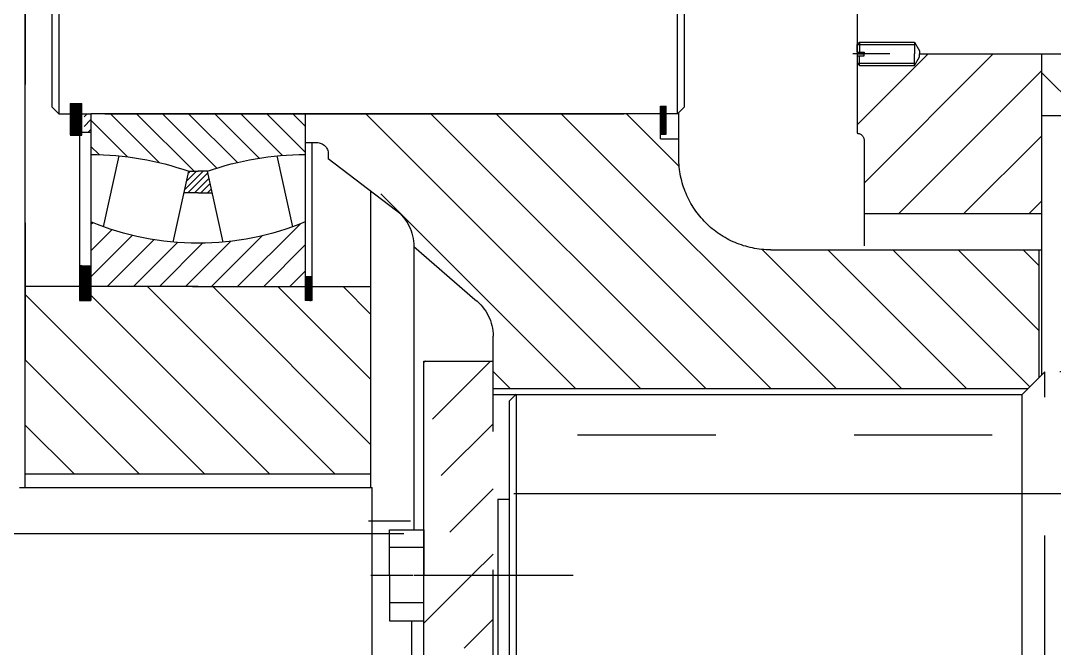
# Model space of a CAD drawing. Header units: millimetres. Extents: x 0 to 12600, y -349 to 8910.
# Drawn here: x 5613.1 to 6061.6, y 5477.7 to 5750 of the extents above; entities that cross this region are included whole.
import ezdxf

# ---------------------------------------------------------------- set-up
doc = ezdxf.new("R2010")
doc.units = ezdxf.units.MM
doc.header["$LTSCALE"] = 300
doc.linetypes.add('K', pattern=[2.5, 1.25, -0.25, 0.25, -0.25, 0.25, -0.25])
doc.layers.add('01', color=7, linetype='Continuous')
doc.layers.add('07', color=6, linetype='K')

# ---------------------------------------------------------------- blocks, each defined once
blk = doc.blocks.new('FDSDSDFG')
at = {"layer": '07', "color": 6, "linetype": 'K', "ltscale": 0.8}
for p, q in [((-3052.62, 14907.09), (-3052.62, 14729.76)), ((-3072.62, 14893.96), (-3547.48, 14893.96)), ((-3547.48, 14893.96), (-3072.62, 14893.96)), ((-3159.81, 14865.46), (-3159.81, 14893.96)), ((-3072.62, 14896.46), (-3072.62, 14743.46)), ((-3234.81, 14879.46), (-3234.81, 14865.46)), ((-3153.71, 14870.46), (-3153.71, 14865.46)), ((-3153.71, 14870.46), (-3153.71, 14865.46)), ((-3234.81, 14772.46), (-3234.8, 14865.46)), ((-3234.81, 14865.46), (-3153.71, 14865.46)), ((-3234.81, 14865.46), (-3159.81, 14865.46)), ((-3231.93, 14865.46), (-3216.14, 14849.67)), ((-3220.61, 14865.46), (-3217.07, 14861.92)), ((-3187.49, 14864.64), (-3186.67, 14865.46)), ((-3184.47, 14856.35), (-3175.36, 14865.46)), ((-3181.97, 14847.53), (-3164.04, 14865.46)), ((-3159.81, 14818.96), (-3159.81, 14865.46)), ((-3234.81, 14613.38), (-3234.81, 14861.38)), ((-3234.81, 14610.88), (-3234.81, 14861.38)), ((-3234.81, 14859.38), (-3234.81, 14634.22)), ((-3234.81, 14859.38), (-3234.81, 14634.22)), ((-3234.8, 14857.02), (-3213.63, 14835.85)), ((-3185.75, 14860.09), (-3216.54, 14853.27)), ((-3180.08, 14838.11), (-3159.81, 14858.38)), ((-3234.8, 14845.71), (-3209.83, 14820.74)), ((-3178.89, 14827.98), (-3159.81, 14847.07)), ((-3234.8, 14834.39), (-3211.21, 14810.8)), ((-3178.57, 14816.99), (-3159.81, 14835.75)), ((-3179.05, 14829.82), (-3209.83, 14823.01)), ((-3200.46, 14818.96), (-3200.46, 14825.08)), ((-3234.8, 14823.08), (-3213.66, 14801.94)), ((-3209.83, 14816.84), (-3201.91, 14824.76)), ((-3209.83, 14819.67), (-3205.55, 14823.95)), ((-3209.83, 14822.5), (-3209.18, 14823.15)), ((-3209.83, 14823.01), (-3209.83, 14818.96)), ((-3209.1, 14814.75), (-3200.46, 14823.39)), ((-3206.78, 14814.23), (-3200.46, 14820.56)), ((-3179.38, 14804.87), (-3159.81, 14824.44)), ((-3159.81, 14821.46), (-3159.81, 14743.96)), ((-3209.83, 14814.91), (-3209.83, 14818.96)), ((-3204.47, 14813.72), (-3200.46, 14817.73)), ((-3200.46, 14818.96), (-3200.46, 14812.83)), ((-3234.8, 14811.77), (-3215.53, 14792.5)), ((-3179.05, 14808.09), (-3209.83, 14814.91)), ((-3202.15, 14813.21), (-3200.46, 14814.9)), ((-3181.79, 14791.14), (-3159.81, 14813.13)), ((-3234.8, 14800.46), (-3216.73, 14782.38)), ((-3186.93, 14774.69), (-3159.81, 14801.81)), ((-3234.81, 14789.14), (-3218.12, 14772.46)), ((-3177.85, 14772.46), (-3159.81, 14790.5)), ((-3185.75, 14777.83), (-3216.54, 14784.64)), ((-3234.81, 14777.83), (-3229.43, 14772.46)), ((-3166.53, 14772.46), (-3159.81, 14779.18)), ((-3234.81, 14772.46), (-3153.71, 14772.46)), ((-3234.81, 14772.46), (-3153.71, 14772.46)), ((-3234.81, 14772.46), (-3153.71, 14772.46)), ((-3234.81, 14772.46), (-3153.71, 14772.46)), ((-3222.31, 14772.46), (-3222.31, 14767.46)), ((-3164.01, 14769.46), (-3164.01, 14772.46)), ((-3164.01, 14769.46), (-3164.01, 14772.46)), ((-3162.99, 14772.46), (-3164.01, 14771.44)), ((-3162.85, 14772.46), (-3164.01, 14771.3)), ((-3162.71, 14772.46), (-3164.01, 14771.16)), ((-3162.56, 14772.46), (-3164.01, 14771.02)), ((-3162.42, 14772.46), (-3164.01, 14770.87)), ((-3162.28, 14772.46), (-3164.01, 14770.73)), ((-3162.14, 14772.46), (-3164.01, 14770.59)), ((-3162, 14772.46), (-3164.01, 14770.45)), ((-3161.86, 14772.46), (-3164.01, 14770.31)), ((-3161.72, 14772.46), (-3164.01, 14770.17)), ((-3161.57, 14772.46), (-3164.01, 14770.03)), ((-3161.43, 14772.46), (-3164.01, 14769.88)), ((-3161.29, 14772.46), (-3164.01, 14769.74)), ((-3161.15, 14772.46), (-3164.01, 14769.6)), ((-3161.01, 14772.46), (-3164.01, 14769.46)), ((-3163.98, 14772.46), (-3164.01, 14772.43)), ((-3163.84, 14772.46), (-3164.01, 14772.29)), ((-3163.7, 14772.46), (-3164.01, 14772.15)), ((-3163.55, 14772.46), (-3164.01, 14772.01)), ((-3163.41, 14772.46), (-3164.01, 14771.86)), ((-3163.27, 14772.46), (-3164.01, 14771.72)), ((-3163.13, 14772.46), (-3164.01, 14771.58)), ((-3162.99, 14772.46), (-3164.01, 14771.44)), ((-3162.85, 14772.46), (-3164.01, 14771.3)), ((-3162.71, 14772.46), (-3164.01, 14771.16)), ((-3162.56, 14772.46), (-3164.01, 14771.02)), ((-3162.42, 14772.46), (-3164.01, 14770.87)), ((-3162.28, 14772.46), (-3164.01, 14770.73)), ((-3162.14, 14772.46), (-3164.01, 14770.59)), ((-3162, 14772.46), (-3164.01, 14770.45)), ((-3161.86, 14772.46), (-3164.01, 14770.31)), ((-3161.72, 14772.46), (-3164.01, 14770.17)), ((-3161.57, 14772.46), (-3164.01, 14770.03)), ((-3161.43, 14772.46), (-3164.01, 14769.88)), ((-3161.29, 14772.46), (-3164.01, 14769.74)), ((-3161.15, 14772.46), (-3164.01, 14769.6)), ((-3161.01, 14772.46), (-3164.01, 14769.46)), ((-3163.98, 14772.46), (-3164.01, 14772.43)), ((-3163.84, 14772.46), (-3164.01, 14772.29)), ((-3163.7, 14772.46), (-3164.01, 14772.15)), ((-3163.55, 14772.46), (-3164.01, 14772.01)), ((-3163.41, 14772.46), (-3164.01, 14771.86)), ((-3163.27, 14772.46), (-3164.01, 14771.72)), ((-3163.13, 14772.46), (-3164.01, 14771.58)), ((-3160.87, 14772.46), (-3163.87, 14769.46)), ((-3160.87, 14772.46), (-3163.87, 14769.46)), ((-3160.73, 14772.46), (-3163.73, 14769.46)), ((-3160.73, 14772.46), (-3163.73, 14769.46)), ((-3160.58, 14772.46), (-3163.58, 14769.46)), ((-3160.58, 14772.46), (-3163.58, 14769.46)), ((-3160.44, 14772.46), (-3163.44, 14769.46)), ((-3160.44, 14772.46), (-3163.44, 14769.46)), ((-3160.3, 14772.46), (-3163.3, 14769.46)), ((-3160.3, 14772.46), (-3163.3, 14769.46)), ((-3160.16, 14772.46), (-3163.16, 14769.46)), ((-3160.16, 14772.46), (-3163.16, 14769.46)), ((-3160.02, 14772.46), (-3163.02, 14769.46)), ((-3160.02, 14772.46), (-3163.02, 14769.46)), ((-3159.88, 14772.46), (-3162.88, 14769.46)), ((-3159.88, 14772.46), (-3162.88, 14769.46)), ((-3159.74, 14772.46), (-3162.74, 14769.46)), ((-3159.74, 14772.46), (-3162.74, 14769.46)), ((-3159.59, 14772.46), (-3162.59, 14769.46)), ((-3159.59, 14772.46), (-3162.59, 14769.46)), ((-3159.45, 14772.46), (-3162.45, 14769.46)), ((-3159.45, 14772.46), (-3162.45, 14769.46)), ((-3159.31, 14772.46), (-3162.31, 14769.46)), ((-3159.31, 14772.46), (-3162.31, 14769.46)), ((-3159.17, 14772.46), (-3162.17, 14769.46)), ((-3159.17, 14772.46), (-3162.17, 14769.46)), ((-3159.03, 14772.46), (-3162.03, 14769.46)), ((-3159.03, 14772.46), (-3162.03, 14769.46)), ((-3158.89, 14772.46), (-3161.89, 14769.46)), ((-3158.89, 14772.46), (-3161.89, 14769.46)), ((-3158.75, 14772.46), (-3161.75, 14769.46)), ((-3158.75, 14772.46), (-3161.75, 14769.46)), ((-3158.6, 14772.46), (-3161.6, 14769.46)), ((-3158.6, 14772.46), (-3161.6, 14769.46)), ((-3158.46, 14772.46), (-3161.46, 14769.46)), ((-3158.46, 14772.46), (-3161.46, 14769.46)), ((-3158.32, 14772.46), (-3161.32, 14769.46)), ((-3158.32, 14772.46), (-3161.32, 14769.46)), ((-3158.18, 14772.46), (-3161.18, 14769.46)), ((-3158.18, 14772.46), (-3161.18, 14769.46)), ((-3158.04, 14772.46), (-3161.04, 14769.46)), ((-3158.04, 14772.46), (-3161.04, 14769.46)), ((-3157.9, 14772.46), (-3160.9, 14769.46)), ((-3157.9, 14772.46), (-3160.9, 14769.46)), ((-3157.76, 14772.46), (-3160.76, 14769.46)), ((-3157.76, 14772.46), (-3160.76, 14769.46)), ((-3157.61, 14772.46), (-3160.61, 14769.46)), ((-3157.61, 14772.46), (-3160.61, 14769.46)), ((-3157.47, 14772.46), (-3160.47, 14769.46)), ((-3157.47, 14772.46), (-3160.47, 14769.46)), ((-3157.33, 14772.46), (-3160.33, 14769.46)), ((-3157.33, 14772.46), (-3160.33, 14769.46)), ((-3157.19, 14772.46), (-3160.19, 14769.46)), ((-3157.19, 14772.46), (-3160.19, 14769.46)), ((-3157.05, 14772.46), (-3160.05, 14769.46)), ((-3157.05, 14772.46), (-3160.05, 14769.46)), ((-3156.91, 14772.46), (-3159.91, 14769.46)), ((-3156.91, 14772.46), (-3159.91, 14769.46)), ((-3156.77, 14772.46), (-3159.77, 14769.46)), ((-3156.77, 14772.46), (-3159.77, 14769.46)), ((-3156.62, 14772.46), (-3159.62, 14769.46)), ((-3156.62, 14772.46), (-3159.62, 14769.46)), ((-3156.48, 14772.46), (-3159.48, 14769.46)), ((-3156.48, 14772.46), (-3159.48, 14769.46)), ((-3156.34, 14772.46), (-3159.34, 14769.46)), ((-3156.34, 14772.46), (-3159.34, 14769.46)), ((-3156.2, 14772.46), (-3159.2, 14769.46)), ((-3156.2, 14772.46), (-3159.2, 14769.46)), ((-3156.06, 14772.46), (-3159.06, 14769.46)), ((-3156.06, 14772.46), (-3159.06, 14769.46)), ((-3155.92, 14772.46), (-3158.92, 14769.46)), ((-3155.92, 14772.46), (-3158.92, 14769.46)), ((-3155.78, 14772.46), (-3158.78, 14769.46)), ((-3155.78, 14772.46), (-3158.78, 14769.46)), ((-3155.63, 14772.46), (-3158.63, 14769.46)), ((-3155.63, 14772.46), (-3158.63, 14769.46)), ((-3155.49, 14772.46), (-3158.49, 14769.46)), ((-3155.49, 14772.46), (-3158.49, 14769.46)), ((-3155.35, 14772.46), (-3158.35, 14769.46)), ((-3155.35, 14772.46), (-3158.35, 14769.46)), ((-3155.21, 14772.46), (-3158.21, 14769.46)), ((-3155.21, 14772.46), (-3158.21, 14769.46)), ((-3155.07, 14772.46), (-3158.07, 14769.46)), ((-3155.07, 14772.46), (-3158.07, 14769.46)), ((-3154.93, 14772.46), (-3157.93, 14769.46)), ((-3154.93, 14772.46), (-3157.93, 14769.46)), ((-3154.79, 14772.46), (-3157.79, 14769.46)), ((-3154.79, 14772.46), (-3157.79, 14769.46)), ((-3154.64, 14772.46), (-3157.64, 14769.46)), ((-3154.64, 14772.46), (-3157.64, 14769.46)), ((-3154.5, 14772.46), (-3157.5, 14769.46)), ((-3154.5, 14772.46), (-3157.5, 14769.46)), ((-3154.36, 14772.46), (-3157.36, 14769.46)), ((-3154.36, 14772.46), (-3157.36, 14769.46)), ((-3154.22, 14772.46), (-3157.22, 14769.46)), ((-3154.22, 14772.46), (-3157.22, 14769.46)), ((-3154.08, 14772.46), (-3157.08, 14769.46)), ((-3154.08, 14772.46), (-3157.08, 14769.46)), ((-3153.94, 14772.46), (-3156.94, 14769.46)), ((-3153.94, 14772.46), (-3156.94, 14769.46)), ((-3153.8, 14772.46), (-3156.8, 14769.46)), ((-3153.8, 14772.46), (-3156.8, 14769.46)), ((-3153.71, 14772.4), (-3156.65, 14769.46)), ((-3153.71, 14772.4), (-3156.65, 14769.46)), ((-3153.71, 14772.26), (-3156.51, 14769.46)), ((-3153.71, 14772.26), (-3156.51, 14769.46)), ((-3153.71, 14772.12), (-3156.37, 14769.46)), ((-3153.71, 14772.12), (-3156.37, 14769.46)), ((-3153.71, 14771.98), (-3156.23, 14769.46)), ((-3153.71, 14771.98), (-3156.23, 14769.46)), ((-3153.71, 14771.83), (-3156.09, 14769.46)), ((-3153.71, 14771.83), (-3156.09, 14769.46)), ((-3153.71, 14771.69), (-3155.95, 14769.46)), ((-3153.71, 14771.69), (-3155.95, 14769.46)), ((-3153.71, 14771.55), (-3155.81, 14769.46)), ((-3153.71, 14771.55), (-3155.81, 14769.46)), ((-3153.71, 14771.41), (-3155.66, 14769.46)), ((-3153.71, 14771.41), (-3155.66, 14769.46)), ((-3153.71, 14771.27), (-3155.52, 14769.46)), ((-3153.71, 14771.27), (-3155.52, 14769.46)), ((-3153.71, 14771.13), (-3155.38, 14769.46)), ((-3153.71, 14771.13), (-3155.38, 14769.46)), ((-3153.71, 14769.46), (-3153.71, 14772.46)), ((-3153.71, 14769.46), (-3153.71, 14772.46)), ((-3153.71, 14769.46), (-3222.31, 14769.46)), ((-3153.71, 14769.46), (-3222.31, 14769.46)), ((-3153.71, 14770.99), (-3155.24, 14769.46)), ((-3153.71, 14770.99), (-3155.24, 14769.46)), ((-3153.71, 14770.84), (-3155.1, 14769.46)), ((-3153.71, 14770.84), (-3155.1, 14769.46)), ((-3153.71, 14770.7), (-3154.96, 14769.46)), ((-3153.71, 14770.7), (-3154.96, 14769.46)), ((-3153.71, 14770.56), (-3154.82, 14769.46)), ((-3153.71, 14770.56), (-3154.82, 14769.46)), ((-3153.71, 14770.42), (-3154.68, 14769.46)), ((-3153.71, 14770.42), (-3154.68, 14769.46)), ((-3153.71, 14770.28), (-3154.53, 14769.46)), ((-3153.71, 14770.28), (-3154.53, 14769.46)), ((-3153.71, 14770.14), (-3154.39, 14769.46)), ((-3153.71, 14770.14), (-3154.39, 14769.46)), ((-3153.71, 14770), (-3154.25, 14769.46)), ((-3153.71, 14770), (-3154.25, 14769.46)), ((-3153.71, 14769.85), (-3154.11, 14769.46)), ((-3153.71, 14769.85), (-3154.11, 14769.46)), ((-3153.71, 14769.71), (-3153.97, 14769.46)), ((-3153.71, 14769.71), (-3153.97, 14769.46)), ((-3153.71, 14769.57), (-3153.83, 14769.46)), ((-3153.71, 14769.57), (-3153.83, 14769.46)), ((-3217.31, 14762.46), (-3216.42, 14762.46)), ((-3216.42, 14762.46), (-3215.23, 14762.46)), ((-3215.4, 14762.46), (-3193.13, 14733.26)), ((-3058.13, 14744.96), (-3058.13, 14726.82)), ((-3072.62, 14743.96), (-3201.29, 14743.96)), ((-2802.34, 14743.46), (-3072.62, 14743.46)), ((-3034.5, 14743.96), (-3034.5, 14725.82)), ((-3054.28, 14735.96), (-3054.28, 14720.96)), ((-3034.5, 14735.96), (-3054.28, 14735.96)), ((-3046.5, 14720.96), (-3046.5, 14735.96)), ((-3034.5, 14735.96), (-3014.73, 14735.96)), ((-3022.5, 14720.96), (-3022.5, 14735.96)), ((-3014.73, 14735.96), (-3014.73, 14720.96)), ((-3014.73, 14726.38), (-2981.48, 14726.38)), ((-3177.23, 14725.38), (-3054.28, 14725.38)), ((-3177.23, 14725.38), (-3154.15, 14698.82)), ((-3034.5, 14725.38), (-3034.5, 14656.25)), ((-2977.48, 14720.96), (-3127.48, 14720.96)), ((-3054.28, 14720.96), (-3034.5, 14720.96)), ((-3014.73, 14720.96), (-3034.5, 14720.96)), ((-3095.35, 14114.32), (-3095.35, 14701.67)), ((-2736.85, 14690.96), (-3138.26, 14690.96)), ((-3115.53, 14690.96), (-3115.53, 14458.78)), ((-3112.85, 14461.46), (-3112.85, 14690.96)), ((-3067.48, 14688.96), (-3067.48, 14683.96)), ((-3113.03, 14680.96), (-3110.03, 14683.96)), ((-3110.03, 14683.96), (-2764.58, 14683.96)), ((-3069.98, 14681.96), (-3069.98, 14144.96)), ((-3058.13, 14683.96), (-2764.41, 14683.96)), ((-3113.03, 14680.96), (-2761.75, 14680.96)), ((-3238.1, 14618.38), (-3238.1, 14615.88)), ((-3223.96, 14618.38), (-3238.1, 14618.38)), ((-3223.96, 14618.38), (-3238.1, 14618.38)), ((-3238.1, 14618.38), (-3238.1, 14615.88)), ((-3235.7, 14615.88), (-3238.1, 14618.28)), ((-3235.7, 14615.88), (-3238.1, 14618.28)), ((-3235.84, 14615.88), (-3238.1, 14618.14)), ((-3235.84, 14615.88), (-3238.1, 14618.14)), ((-3235.98, 14615.88), (-3238.1, 14618)), ((-3235.98, 14615.88), (-3238.1, 14618)), ((-3236.13, 14615.88), (-3238.1, 14617.86)), ((-3236.13, 14615.88), (-3238.1, 14617.86)), ((-3236.27, 14615.88), (-3238.1, 14617.72)), ((-3236.27, 14615.88), (-3238.1, 14617.72)), ((-3236.41, 14615.88), (-3238.1, 14617.58)), ((-3236.41, 14615.88), (-3238.1, 14617.58)), ((-3236.55, 14615.88), (-3238.1, 14617.43)), ((-3236.55, 14615.88), (-3238.1, 14617.43)), ((-3236.69, 14615.88), (-3238.1, 14617.29)), ((-3236.69, 14615.88), (-3238.1, 14617.29)), ((-3236.83, 14615.88), (-3238.1, 14617.15)), ((-3236.83, 14615.88), (-3238.1, 14617.15)), ((-3236.97, 14615.88), (-3238.1, 14617.01)), ((-3236.97, 14615.88), (-3238.1, 14617.01)), ((-3237.12, 14615.88), (-3238.1, 14616.87)), ((-3237.12, 14615.88), (-3238.1, 14616.87)), ((-3237.26, 14615.88), (-3238.1, 14616.73)), ((-3237.26, 14615.88), (-3238.1, 14616.73)), ((-3237.4, 14615.88), (-3238.1, 14616.59)), ((-3237.4, 14615.88), (-3238.1, 14616.59)), ((-3237.54, 14615.88), (-3238.1, 14616.44)), ((-3237.54, 14615.88), (-3238.1, 14616.44)), ((-3237.68, 14615.88), (-3238.1, 14616.3)), ((-3237.68, 14615.88), (-3238.1, 14616.3)), ((-3237.82, 14615.88), (-3238.1, 14616.16)), ((-3237.82, 14615.88), (-3238.1, 14616.16)), ((-3237.96, 14615.88), (-3238.1, 14616.02)), ((-3237.96, 14615.88), (-3238.1, 14616.02)), ((-3225.96, 14615.88), (-3238.1, 14615.88)), ((-3225.96, 14615.88), (-3238.1, 14615.88)), ((-3235.56, 14615.88), (-3238.06, 14618.38)), ((-3235.56, 14615.88), (-3238.06, 14618.38)), ((-3235.42, 14615.88), (-3237.92, 14618.38)), ((-3235.42, 14615.88), (-3237.92, 14618.38)), ((-3235.28, 14615.88), (-3237.78, 14618.38)), ((-3235.28, 14615.88), (-3237.78, 14618.38)), ((-3235.14, 14615.88), (-3237.64, 14618.38)), ((-3235.14, 14615.88), (-3237.64, 14618.38)), ((-3234.99, 14615.88), (-3237.49, 14618.38)), ((-3234.99, 14615.88), (-3237.49, 14618.38)), ((-3234.85, 14615.88), (-3237.35, 14618.38)), ((-3234.85, 14615.88), (-3237.35, 14618.38)), ((-3234.71, 14615.88), (-3237.21, 14618.38)), ((-3234.71, 14615.88), (-3237.21, 14618.38)), ((-3234.57, 14615.88), (-3237.07, 14618.38)), ((-3234.57, 14615.88), (-3237.07, 14618.38)), ((-3234.43, 14615.88), (-3236.93, 14618.38)), ((-3234.43, 14615.88), (-3236.93, 14618.38)), ((-3234.29, 14615.88), (-3236.79, 14618.38)), ((-3234.29, 14615.88), (-3236.79, 14618.38)), ((-3234.15, 14615.88), (-3236.65, 14618.38)), ((-3234.15, 14615.88), (-3236.65, 14618.38)), ((-3234, 14615.88), (-3236.5, 14618.38)), ((-3234, 14615.88), (-3236.5, 14618.38)), ((-3233.86, 14615.88), (-3236.36, 14618.38)), ((-3233.86, 14615.88), (-3236.36, 14618.38)), ((-3233.72, 14615.88), (-3236.22, 14618.38)), ((-3233.72, 14615.88), (-3236.22, 14618.38)), ((-3233.58, 14615.88), (-3236.08, 14618.38)), ((-3233.58, 14615.88), (-3236.08, 14618.38)), ((-3233.44, 14615.88), (-3235.94, 14618.38)), ((-3233.44, 14615.88), (-3235.94, 14618.38)), ((-3233.3, 14615.88), (-3235.8, 14618.38)), ((-3233.3, 14615.88), (-3235.8, 14618.38)), ((-3233.16, 14615.88), (-3235.66, 14618.38)), ((-3233.16, 14615.88), (-3235.66, 14618.38)), ((-3233.01, 14615.88), (-3235.51, 14618.38)), ((-3233.01, 14615.88), (-3235.51, 14618.38)), ((-3232.87, 14615.88), (-3235.37, 14618.38)), ((-3232.87, 14615.88), (-3235.37, 14618.38)), ((-3232.73, 14615.88), (-3235.23, 14618.38)), ((-3232.73, 14615.88), (-3235.23, 14618.38)), ((-3232.59, 14615.88), (-3235.09, 14618.38)), ((-3232.59, 14615.88), (-3235.09, 14618.38)), ((-3232.45, 14615.88), (-3234.95, 14618.38)), ((-3232.45, 14615.88), (-3234.95, 14618.38)), ((-3232.31, 14615.88), (-3234.81, 14618.38)), ((-3232.31, 14615.88), (-3234.81, 14618.38)), ((-3232.17, 14615.88), (-3234.67, 14618.38)), ((-3232.17, 14615.88), (-3234.67, 14618.38)), ((-3232.02, 14615.88), (-3234.52, 14618.38)), ((-3232.02, 14615.88), (-3234.52, 14618.38)), ((-3231.88, 14615.88), (-3234.38, 14618.38)), ((-3231.88, 14615.88), (-3234.38, 14618.38)), ((-3231.74, 14615.88), (-3234.24, 14618.38)), ((-3231.74, 14615.88), (-3234.24, 14618.38)), ((-3231.6, 14615.88), (-3234.1, 14618.38)), ((-3231.6, 14615.88), (-3234.1, 14618.38)), ((-3231.46, 14615.88), (-3233.96, 14618.38)), ((-3231.46, 14615.88), (-3233.96, 14618.38)), ((-3231.32, 14615.88), (-3233.82, 14618.38)), ((-3231.32, 14615.88), (-3233.82, 14618.38)), ((-3231.18, 14615.88), (-3233.68, 14618.38)), ((-3231.18, 14615.88), (-3233.68, 14618.38)), ((-3231.03, 14615.88), (-3233.53, 14618.38)), ((-3231.03, 14615.88), (-3233.53, 14618.38)), ((-3230.89, 14615.88), (-3233.39, 14618.38)), ((-3230.89, 14615.88), (-3233.39, 14618.38)), ((-3230.75, 14615.88), (-3233.25, 14618.38)), ((-3230.75, 14615.88), (-3233.25, 14618.38)), ((-3230.61, 14615.88), (-3233.11, 14618.38)), ((-3230.61, 14615.88), (-3233.11, 14618.38)), ((-3230.47, 14615.88), (-3232.97, 14618.38)), ((-3230.47, 14615.88), (-3232.97, 14618.38)), ((-3230.33, 14615.88), (-3232.83, 14618.38)), ((-3230.33, 14615.88), (-3232.83, 14618.38)), ((-3230.19, 14615.88), (-3232.69, 14618.38)), ((-3230.19, 14615.88), (-3232.69, 14618.38)), ((-3230.04, 14615.88), (-3232.54, 14618.38)), ((-3230.04, 14615.88), (-3232.54, 14618.38)), ((-3229.9, 14615.88), (-3232.4, 14618.38)), ((-3229.9, 14615.88), (-3232.4, 14618.38)), ((-3229.76, 14615.88), (-3232.26, 14618.38)), ((-3229.76, 14615.88), (-3232.26, 14618.38)), ((-3229.62, 14615.88), (-3232.12, 14618.38)), ((-3229.62, 14615.88), (-3232.12, 14618.38)), ((-3229.48, 14615.88), (-3231.98, 14618.38)), ((-3229.48, 14615.88), (-3231.98, 14618.38)), ((-3229.34, 14615.88), (-3231.84, 14618.38)), ((-3229.34, 14615.88), (-3231.84, 14618.38)), ((-3229.2, 14615.88), (-3231.7, 14618.38)), ((-3229.2, 14615.88), (-3231.7, 14618.38)), ((-3229.05, 14615.88), (-3231.55, 14618.38)), ((-3229.05, 14615.88), (-3231.55, 14618.38)), ((-3231.46, 14618.38), (-3231.46, 14615.88)), ((-3228.91, 14615.88), (-3231.41, 14618.38)), ((-3228.91, 14615.88), (-3231.41, 14618.38)), ((-3228.77, 14615.88), (-3231.27, 14618.38)), ((-3228.77, 14615.88), (-3231.27, 14618.38)), ((-3228.63, 14615.88), (-3231.13, 14618.38)), ((-3228.63, 14615.88), (-3231.13, 14618.38)), ((-3228.49, 14615.88), (-3230.99, 14618.38)), ((-3228.49, 14615.88), (-3230.99, 14618.38)), ((-3228.35, 14615.88), (-3230.85, 14618.38)), ((-3228.35, 14615.88), (-3230.85, 14618.38)), ((-3228.21, 14615.88), (-3230.71, 14618.38)), ((-3228.21, 14615.88), (-3230.71, 14618.38)), ((-3228.06, 14615.88), (-3230.56, 14618.38)), ((-3228.06, 14615.88), (-3230.56, 14618.38)), ((-3227.92, 14615.88), (-3230.42, 14618.38)), ((-3227.92, 14615.88), (-3230.42, 14618.38)), ((-3227.78, 14615.88), (-3230.28, 14618.38)), ((-3227.78, 14615.88), (-3230.28, 14618.38)), ((-3227.64, 14615.88), (-3230.14, 14618.38)), ((-3227.64, 14615.88), (-3230.14, 14618.38)), ((-3227.5, 14615.88), (-3230, 14618.38)), ((-3227.5, 14615.88), (-3230, 14618.38)), ((-3227.36, 14615.88), (-3229.86, 14618.38)), ((-3227.36, 14615.88), (-3229.86, 14618.38)), ((-3227.22, 14615.88), (-3229.72, 14618.38)), ((-3227.22, 14615.88), (-3229.72, 14618.38)), ((-3227.07, 14615.88), (-3229.57, 14618.38)), ((-3227.07, 14615.88), (-3229.57, 14618.38)), ((-3226.93, 14615.88), (-3229.43, 14618.38)), ((-3226.93, 14615.88), (-3229.43, 14618.38)), ((-3226.79, 14615.88), (-3229.29, 14618.38)), ((-3226.79, 14615.88), (-3229.29, 14618.38)), ((-3226.65, 14615.88), (-3229.15, 14618.38)), ((-3226.65, 14615.88), (-3229.15, 14618.38)), ((-3226.51, 14615.88), (-3229.01, 14618.38)), ((-3226.51, 14615.88), (-3229.01, 14618.38)), ((-3226.37, 14615.88), (-3228.87, 14618.38)), ((-3226.37, 14615.88), (-3228.87, 14618.38)), ((-3226.23, 14615.88), (-3228.73, 14618.38)), ((-3226.23, 14615.88), (-3228.73, 14618.38)), ((-3226.08, 14615.88), (-3228.58, 14618.38)), ((-3226.08, 14615.88), (-3228.58, 14618.38)), ((-3225.96, 14615.9), (-3228.44, 14618.38)), ((-3225.96, 14615.9), (-3228.44, 14618.38)), ((-3225.96, 14616.05), (-3228.3, 14618.38)), ((-3225.96, 14616.05), (-3228.3, 14618.38)), ((-3225.96, 14616.19), (-3228.16, 14618.38)), ((-3225.96, 14616.19), (-3228.16, 14618.38)), ((-3225.96, 14616.33), (-3228.02, 14618.38)), ((-3225.96, 14616.33), (-3228.02, 14618.38)), ((-3225.96, 14616.47), (-3227.88, 14618.38)), ((-3225.96, 14616.47), (-3227.88, 14618.38)), ((-3225.96, 14616.61), (-3227.74, 14618.38)), ((-3225.96, 14616.61), (-3227.74, 14618.38)), ((-3225.96, 14616.75), (-3227.59, 14618.38)), ((-3225.96, 14616.75), (-3227.59, 14618.38)), ((-3225.96, 14616.89), (-3227.45, 14618.38)), ((-3225.96, 14616.89), (-3227.45, 14618.38)), ((-3225.96, 14617.04), (-3227.31, 14618.38)), ((-3225.96, 14617.04), (-3227.31, 14618.38)), ((-3225.96, 14617.18), (-3227.17, 14618.38)), ((-3225.96, 14617.18), (-3227.17, 14618.38)), ((-3225.96, 14617.32), (-3227.03, 14618.38)), ((-3225.96, 14617.32), (-3227.03, 14618.38)), ((-3225.96, 14617.46), (-3226.89, 14618.38)), ((-3225.96, 14617.46), (-3226.89, 14618.38)), ((-3225.96, 14617.6), (-3226.75, 14618.38)), ((-3225.96, 14617.6), (-3226.75, 14618.38)), ((-3225.96, 14617.74), (-3226.6, 14618.38)), ((-3225.96, 14617.74), (-3226.6, 14618.38)), ((-3225.96, 14617.88), (-3226.46, 14618.38)), ((-3225.96, 14617.88), (-3226.46, 14618.38)), ((-3225.96, 14618.03), (-3226.32, 14618.38)), ((-3225.96, 14618.03), (-3226.32, 14618.38)), ((-3225.96, 14618.17), (-3226.18, 14618.38)), ((-3225.96, 14618.17), (-3226.18, 14618.38)), ((-3225.96, 14618.31), (-3226.04, 14618.38)), ((-3225.96, 14618.31), (-3226.04, 14618.38)), ((-3225.96, 14618.38), (-3225.96, 14615.88)), ((-3225.96, 14618.38), (-3225.96, 14615.88)), ((-3223.96, 14618.38), (-3223.96, 14610.38)), ((-3223.96, 14618.38), (-3223.96, 14610.38)), ((-3215.74, 14610.38), (-3235.31, 14610.38)), ((-3175.74, 14570.38), (-3175.74, 14452.96)), ((-3260.78, 14518.86), (-3260.78, 14534.85)), ((-3436.97, 14532.96), (-3226.29, 14532.96)), ((-3264.78, 14532.96), (-3265.78, 14531.96)), ((-3265.78, 14531.96), (-3261.58, 14531.96)), ((-3265.78, 14531.96), (-3265.78, 14508.12)), ((-3261.58, 14532.96), (-3264.78, 14532.96)), ((-3264.78, 14532.96), (-3264.78, 14508.12)), ((-3261.58, 14532.96), (-3261.58, 14529.96)), ((-3261.58, 14529.96), (-3260.78, 14529.96)), ((-3260.78, 14532.96), (-3260.78, 14529.96)), ((-3259.98, 14529.96), (-3260.78, 14529.96)), ((-3259.98, 14532.96), (-3256.78, 14532.96)), ((-3259.98, 14532.96), (-3259.98, 14529.96)), ((-3255.78, 14531.96), (-3259.98, 14531.96)), ((-3256.78, 14532.96), (-3255.78, 14531.96)), ((-3256.78, 14532.96), (-3256.78, 14508.12)), ((-3255.78, 14531.96), (-3255.78, 14508.12)), ((-3226.29, 14532.96), (-3226.29, 14532.96)), ((-3223.29, 14529.96), (-3177.48, 14529.96)), ((-3191.48, 14529.96), (-3191.48, 14452.96)), ((-3265.78, 14508.12), (-3262.03, 14505.96)), ((-3265.78, 14508.12), (-3260.78, 14508.12)), ((-3255.78, 14508.12), (-3260.78, 14508.12)), ((-3255.78, 14508.12), (-3259.53, 14505.96)), ((-3262.03, 14505.96), (-3260.78, 14505.96)), ((-3259.53, 14505.96), (-3260.78, 14505.96)), ((-3260.78, 14505.96), (-3260.78, 14037.96)), ((-3112.85, 14461.46), (-3122.79, 14451.52)), ((-3112.85, 14461.46), (-2761.75, 14461.46)), ((-3260.78, 14452.96), (-3121.35, 14452.96)), ((-3234.05, 14452.96), (-3234.05, 14434.04)), ((-3120.35, 14453.96), (-3175.74, 14453.96)), ((-2751.82, 14451.52), (-3122.79, 14451.52)), ((-3122.79, 14144.96), (-3122.79, 14451.52))]:
    blk.add_line(p, q, dxfattribs=at)
at = {"layer": '07', "color": 6, "linetype": 'K'}
for p, q in [((-3078.56, 14816.23), (-3156.29, 14893.96)), ((-3078.56, 14844.51), (-3128, 14893.96)), ((-3078.56, 14872.8), (-3099.72, 14893.96)), ((-3078.56, 14893.96), (-3078.56, 14743.96)), ((-3364.81, 14879.46), (-3234.81, 14879.46)), ((-3361.81, 14882.46), (-3237.81, 14882.46)), ((-3234.81, 14879.46), (-3237.81, 14882.46)), ((-3239.22, 14874.46), (-3239.22, 14869.46)), ((-3239.22, 14870.09), (-3234.85, 14874.46)), ((-3239.22, 14870.23), (-3234.99, 14874.46)), ((-3239.22, 14870.37), (-3235.13, 14874.46)), ((-3239.22, 14870.51), (-3235.27, 14874.46)), ((-3239.22, 14870.65), (-3235.42, 14874.46)), ((-3239.22, 14870.8), (-3235.56, 14874.46)), ((-3239.22, 14870.94), (-3235.7, 14874.46)), ((-3239.22, 14871.08), (-3235.84, 14874.46)), ((-3239.22, 14871.22), (-3235.98, 14874.46)), ((-3239.22, 14871.36), (-3236.12, 14874.46)), ((-3239.22, 14871.5), (-3236.26, 14874.46)), ((-3239.22, 14871.64), (-3236.41, 14874.46)), ((-3239.22, 14871.79), (-3236.55, 14874.46)), ((-3239.22, 14871.93), (-3236.69, 14874.46)), ((-3239.22, 14872.07), (-3236.83, 14874.46)), ((-3239.22, 14872.21), (-3236.97, 14874.46)), ((-3239.22, 14872.35), (-3237.11, 14874.46)), ((-3239.22, 14872.49), (-3237.25, 14874.46)), ((-3239.22, 14872.63), (-3237.4, 14874.46)), ((-3239.22, 14872.78), (-3237.54, 14874.46)), ((-3239.22, 14872.92), (-3237.68, 14874.46)), ((-3239.22, 14873.06), (-3237.82, 14874.46)), ((-3239.22, 14873.2), (-3237.96, 14874.46)), ((-3239.22, 14873.34), (-3238.1, 14874.46)), ((-3239.22, 14873.48), (-3238.24, 14874.46)), ((-3239.22, 14873.62), (-3238.39, 14874.46)), ((-3239.22, 14873.77), (-3238.53, 14874.46)), ((-3239.22, 14873.91), (-3238.67, 14874.46)), ((-3239.22, 14874.05), (-3238.81, 14874.46)), ((-3239.22, 14874.19), (-3238.95, 14874.46)), ((-3239.22, 14874.33), (-3239.09, 14874.46)), ((-3239.22, 14869.95), (-3234.81, 14874.36)), ((-3239.22, 14869.81), (-3234.81, 14874.22)), ((-3234.81, 14869.55), (-3229.9, 14874.46)), ((-3234.81, 14869.69), (-3230.04, 14874.46)), ((-3234.81, 14869.83), (-3230.18, 14874.46)), ((-3234.81, 14869.97), (-3230.32, 14874.46)), ((-3234.81, 14870.12), (-3230.47, 14874.46)), ((-3234.81, 14870.26), (-3230.61, 14874.46)), ((-3234.81, 14870.4), (-3230.75, 14874.46)), ((-3234.81, 14870.54), (-3230.89, 14874.46)), ((-3234.81, 14870.68), (-3231.03, 14874.46)), ((-3234.81, 14870.82), (-3231.17, 14874.46)), ((-3234.81, 14870.96), (-3231.31, 14874.46)), ((-3234.81, 14871.11), (-3231.46, 14874.46)), ((-3234.81, 14871.25), (-3231.6, 14874.46)), ((-3234.81, 14871.39), (-3231.74, 14874.46)), ((-3234.81, 14871.53), (-3231.88, 14874.46)), ((-3234.81, 14871.67), (-3232.02, 14874.46)), ((-3234.81, 14871.81), (-3232.16, 14874.46)), ((-3234.81, 14871.95), (-3232.3, 14874.46)), ((-3234.81, 14872.1), (-3232.45, 14874.46)), ((-3234.81, 14872.24), (-3232.59, 14874.46)), ((-3234.81, 14872.38), (-3232.73, 14874.46)), ((-3234.81, 14872.52), (-3232.87, 14874.46)), ((-3234.81, 14872.66), (-3233.01, 14874.46)), ((-3234.81, 14872.8), (-3233.15, 14874.46)), ((-3234.81, 14872.94), (-3233.29, 14874.46)), ((-3234.81, 14873.09), (-3233.44, 14874.46)), ((-3234.81, 14873.23), (-3233.58, 14874.46)), ((-3234.81, 14873.37), (-3233.72, 14874.46)), ((-3234.81, 14873.51), (-3233.86, 14874.46)), ((-3234.81, 14873.65), (-3234, 14874.46)), ((-3234.81, 14873.79), (-3234.14, 14874.46)), ((-3234.81, 14873.93), (-3234.28, 14874.46)), ((-3234.81, 14874.08), (-3234.43, 14874.46)), ((-3234.81, 14874.22), (-3234.57, 14874.46)), ((-3234.81, 14874.36), (-3234.71, 14874.46)), ((-3234.76, 14869.46), (-3229.76, 14874.46)), ((-3234.62, 14869.46), (-3229.62, 14874.46)), ((-3234.48, 14869.46), (-3229.48, 14874.46)), ((-3234.33, 14869.46), (-3229.33, 14874.46)), ((-3234.19, 14869.46), (-3229.19, 14874.46)), ((-3234.05, 14869.46), (-3229.05, 14874.46)), ((-3233.91, 14869.46), (-3228.91, 14874.46)), ((-3233.77, 14869.46), (-3228.77, 14874.46)), ((-3233.63, 14869.46), (-3228.63, 14874.46)), ((-3233.49, 14869.46), (-3228.49, 14874.46)), ((-3233.34, 14869.46), (-3228.34, 14874.46)), ((-3233.2, 14869.46), (-3228.2, 14874.46)), ((-3233.06, 14869.46), (-3228.06, 14874.46)), ((-3232.92, 14869.46), (-3227.92, 14874.46)), ((-3232.78, 14869.46), (-3227.78, 14874.46)), ((-3232.64, 14869.46), (-3227.64, 14874.46)), ((-3232.5, 14869.46), (-3227.5, 14874.46)), ((-3232.35, 14869.46), (-3227.35, 14874.46)), ((-3232.21, 14869.46), (-3227.21, 14874.46)), ((-3232.07, 14869.46), (-3227.07, 14874.46)), ((-3231.93, 14869.46), (-3226.93, 14874.46)), ((-3231.79, 14869.46), (-3226.79, 14874.46)), ((-3231.65, 14869.46), (-3226.65, 14874.46)), ((-3231.51, 14869.46), (-3226.51, 14874.46)), ((-3231.36, 14869.46), (-3226.36, 14874.46)), ((-3231.22, 14869.46), (-3226.22, 14874.46)), ((-3231.08, 14869.46), (-3226.08, 14874.46)), ((-3230.94, 14869.46), (-3225.94, 14874.46)), ((-3230.8, 14869.46), (-3225.8, 14874.46)), ((-3230.66, 14869.46), (-3225.66, 14874.46)), ((-3230.52, 14869.46), (-3225.52, 14874.46)), ((-3230.37, 14869.46), (-3225.48, 14874.36)), ((-3230.23, 14869.46), (-3225.48, 14874.21)), ((-3225.48, 14874.46), (-3225.48, 14869.46)), ((-3239.22, 14869.66), (-3234.81, 14874.08)), ((-3239.22, 14869.52), (-3234.81, 14873.93)), ((-3239.22, 14870.46), (-3153.71, 14870.46)), ((-3239.14, 14869.46), (-3234.81, 14873.79)), ((-3239, 14869.46), (-3234.81, 14873.65)), ((-3238.86, 14869.46), (-3234.81, 14873.51)), ((-3238.72, 14869.46), (-3234.81, 14873.37)), ((-3238.58, 14869.46), (-3234.81, 14873.23)), ((-3238.44, 14869.46), (-3234.81, 14873.09)), ((-3238.29, 14869.46), (-3234.81, 14872.94)), ((-3238.15, 14869.46), (-3234.81, 14872.8)), ((-3238.01, 14869.46), (-3234.81, 14872.66)), ((-3237.87, 14869.46), (-3234.81, 14872.52)), ((-3237.73, 14869.46), (-3234.81, 14872.38)), ((-3237.59, 14869.46), (-3234.81, 14872.24)), ((-3237.45, 14869.46), (-3234.81, 14872.1)), ((-3237.3, 14869.46), (-3234.81, 14871.95)), ((-3237.16, 14869.46), (-3234.81, 14871.81)), ((-3237.02, 14869.46), (-3234.81, 14871.67)), ((-3236.88, 14869.46), (-3234.81, 14871.53)), ((-3236.74, 14869.46), (-3234.81, 14871.39)), ((-3236.6, 14869.46), (-3234.81, 14871.25)), ((-3236.46, 14869.46), (-3234.81, 14871.11)), ((-3236.31, 14869.46), (-3234.81, 14870.96)), ((-3236.17, 14869.46), (-3234.81, 14870.82)), ((-3236.03, 14869.46), (-3234.81, 14870.68)), ((-3235.89, 14869.46), (-3234.81, 14870.54)), ((-3235.75, 14869.46), (-3234.81, 14870.4)), ((-3235.61, 14869.46), (-3234.81, 14870.26)), ((-3235.47, 14869.46), (-3234.81, 14870.12)), ((-3235.32, 14869.46), (-3234.81, 14869.97)), ((-3235.18, 14869.46), (-3234.81, 14869.83)), ((-3230.09, 14869.46), (-3225.48, 14874.07)), ((-3229.95, 14869.46), (-3225.48, 14873.93)), ((-3229.81, 14869.46), (-3225.48, 14873.79)), ((-3229.67, 14869.46), (-3225.48, 14873.65)), ((-3229.53, 14869.46), (-3225.48, 14873.51)), ((-3229.38, 14869.46), (-3225.48, 14873.37)), ((-3229.24, 14869.46), (-3225.48, 14873.22)), ((-3229.1, 14869.46), (-3225.48, 14873.08)), ((-3228.96, 14869.46), (-3225.48, 14872.94)), ((-3228.82, 14869.46), (-3225.48, 14872.8)), ((-3228.68, 14869.46), (-3225.48, 14872.66)), ((-3228.54, 14869.46), (-3225.48, 14872.52)), ((-3228.39, 14869.46), (-3225.48, 14872.38)), ((-3228.25, 14869.46), (-3225.48, 14872.23)), ((-3228.11, 14869.46), (-3225.48, 14872.09)), ((-3227.97, 14869.46), (-3225.48, 14871.95)), ((-3227.83, 14869.46), (-3225.48, 14871.81)), ((-3227.69, 14869.46), (-3225.48, 14871.67)), ((-3227.55, 14869.46), (-3225.48, 14871.53)), ((-3227.4, 14869.46), (-3225.48, 14871.39)), ((-3227.26, 14869.46), (-3225.48, 14871.24)), ((-3227.12, 14869.46), (-3225.48, 14871.1)), ((-3226.98, 14869.46), (-3225.48, 14870.96)), ((-3226.84, 14869.46), (-3225.48, 14870.82)), ((-3226.7, 14869.46), (-3225.48, 14870.68)), ((-3226.56, 14869.46), (-3225.48, 14870.54)), ((-3226.41, 14869.46), (-3225.48, 14870.4)), ((-3226.27, 14869.46), (-3225.48, 14870.25)), ((-3226.13, 14869.46), (-3225.48, 14870.11)), ((-3225.99, 14869.46), (-3225.48, 14869.97)), ((-3225.85, 14869.46), (-3225.48, 14869.83)), ((-3168.85, 14870.46), (-3168.85, 14865.46)), ((-3168.85, 14870.46), (-3168.85, 14865.46)), ((-3163.85, 14865.46), (-3168.85, 14870.46)), ((-3168.85, 14868.63), (-3167.02, 14870.46)), ((-3168.85, 14868.77), (-3167.16, 14870.46)), ((-3168.85, 14868.91), (-3167.3, 14870.46)), ((-3168.85, 14869.05), (-3167.44, 14870.46)), ((-3168.85, 14869.19), (-3167.58, 14870.46)), ((-3168.85, 14869.34), (-3167.73, 14870.46)), ((-3168.85, 14869.48), (-3167.87, 14870.46)), ((-3168.85, 14869.62), (-3168.01, 14870.46)), ((-3168.85, 14869.76), (-3168.15, 14870.46)), ((-3168.85, 14869.9), (-3168.29, 14870.46)), ((-3168.85, 14870.04), (-3168.43, 14870.46)), ((-3168.85, 14870.18), (-3168.57, 14870.46)), ((-3168.85, 14870.33), (-3168.72, 14870.46)), ((-3168.85, 14868.49), (-3166.91, 14870.43)), ((-3163.99, 14865.46), (-3168.85, 14870.32)), ((-3168.85, 14868.35), (-3166.91, 14870.28)), ((-3164.13, 14865.46), (-3168.85, 14870.18)), ((-3168.85, 14868.2), (-3166.91, 14870.14)), ((-3164.27, 14865.46), (-3168.85, 14870.04)), ((-3168.85, 14868.06), (-3166.91, 14870)), ((-3164.41, 14865.46), (-3168.85, 14869.89)), ((-3168.85, 14867.92), (-3166.91, 14869.86)), ((-3164.55, 14865.46), (-3168.85, 14869.75)), ((-3168.85, 14867.78), (-3166.91, 14869.72)), ((-3163.7, 14865.46), (-3168.7, 14870.46)), ((-3163.56, 14865.46), (-3168.56, 14870.46)), ((-3163.42, 14865.46), (-3168.42, 14870.46)), ((-3163.28, 14865.46), (-3168.28, 14870.46)), ((-3163.14, 14865.46), (-3168.14, 14870.46)), ((-3163, 14865.46), (-3168, 14870.46)), ((-3162.86, 14865.46), (-3167.86, 14870.46)), ((-3162.71, 14865.46), (-3167.71, 14870.46)), ((-3162.57, 14865.46), (-3167.57, 14870.46)), ((-3162.43, 14865.46), (-3167.43, 14870.46)), ((-3162.29, 14865.46), (-3167.29, 14870.46)), ((-3162.15, 14865.46), (-3167.15, 14870.46)), ((-3162.01, 14865.46), (-3167.01, 14870.46)), ((-3161.87, 14865.46), (-3166.87, 14870.46)), ((-3161.72, 14865.46), (-3166.72, 14870.46)), ((-3161.58, 14865.46), (-3166.58, 14870.46)), ((-3161.44, 14865.46), (-3166.44, 14870.46)), ((-3161.3, 14865.46), (-3166.3, 14870.46)), ((-3161.16, 14865.46), (-3166.16, 14870.46)), ((-3161.02, 14865.46), (-3166.02, 14870.46)), ((-3160.88, 14865.46), (-3165.88, 14870.46)), ((-3160.73, 14865.46), (-3165.73, 14870.46)), ((-3160.59, 14865.46), (-3165.59, 14870.46)), ((-3160.45, 14865.46), (-3165.45, 14870.46)), ((-3160.31, 14865.46), (-3165.31, 14870.46)), ((-3160.17, 14865.46), (-3165.17, 14870.46)), ((-3160.03, 14865.46), (-3165.03, 14870.46)), ((-3159.89, 14865.46), (-3164.89, 14870.46)), ((-3159.81, 14865.52), (-3164.74, 14870.46)), ((-3159.81, 14865.66), (-3164.6, 14870.46)), ((-3159.81, 14865.8), (-3164.46, 14870.46)), ((-3159.81, 14865.95), (-3164.32, 14870.46)), ((-3159.81, 14866.09), (-3164.18, 14870.46)), ((-3159.81, 14866.23), (-3164.04, 14870.46)), ((-3159.81, 14866.37), (-3163.9, 14870.46)), ((-3159.81, 14866.51), (-3163.75, 14870.46)), ((-3159.81, 14866.65), (-3163.61, 14870.46)), ((-3159.81, 14866.79), (-3163.47, 14870.46)), ((-3159.81, 14866.93), (-3163.33, 14870.46)), ((-3159.81, 14867.08), (-3163.19, 14870.46)), ((-3159.81, 14867.22), (-3163.05, 14870.46)), ((-3159.81, 14867.36), (-3162.91, 14870.46)), ((-3159.81, 14867.5), (-3162.76, 14870.46)), ((-3159.81, 14867.64), (-3162.62, 14870.46)), ((-3159.81, 14867.78), (-3162.48, 14870.46)), ((-3159.81, 14867.92), (-3162.34, 14870.46)), ((-3159.81, 14868.07), (-3162.2, 14870.46)), ((-3159.81, 14868.21), (-3162.06, 14870.46)), ((-3159.81, 14868.35), (-3161.92, 14870.46)), ((-3159.81, 14868.49), (-3161.77, 14870.46)), ((-3159.81, 14868.63), (-3161.63, 14870.46)), ((-3159.81, 14868.77), (-3161.49, 14870.46)), ((-3159.81, 14868.91), (-3161.35, 14870.46)), ((-3159.81, 14869.06), (-3161.21, 14870.46)), ((-3159.81, 14869.2), (-3161.07, 14870.46)), ((-3159.81, 14869.34), (-3160.93, 14870.46)), ((-3159.81, 14869.48), (-3160.79, 14870.46)), ((-3159.81, 14869.62), (-3160.64, 14870.46)), ((-3159.81, 14869.76), (-3160.5, 14870.46)), ((-3159.81, 14869.9), (-3160.36, 14870.46)), ((-3159.81, 14870.05), (-3160.22, 14870.46)), ((-3159.81, 14870.19), (-3160.08, 14870.46)), ((-3159.81, 14870.33), (-3159.94, 14870.46)), ((-3154.94, 14865.46), (-3159.81, 14870.33)), ((-3155.08, 14865.46), (-3159.81, 14870.19)), ((-3155.22, 14865.46), (-3159.81, 14870.05)), ((-3155.36, 14865.46), (-3159.81, 14869.9)), ((-3155.5, 14865.46), (-3159.81, 14869.76)), ((-3154.8, 14865.46), (-3159.8, 14870.46)), ((-3154.65, 14865.46), (-3159.65, 14870.46)), ((-3154.51, 14865.46), (-3159.51, 14870.46)), ((-3154.37, 14865.46), (-3159.37, 14870.46)), ((-3154.23, 14865.46), (-3159.23, 14870.46)), ((-3154.09, 14865.46), (-3159.09, 14870.46)), ((-3153.95, 14865.46), (-3158.95, 14870.46)), ((-3153.81, 14865.46), (-3158.81, 14870.46)), ((-3153.71, 14865.51), (-3158.66, 14870.46)), ((-3153.71, 14865.65), (-3158.52, 14870.46)), ((-3153.71, 14865.79), (-3158.38, 14870.46)), ((-3153.71, 14865.93), (-3158.24, 14870.46)), ((-3153.71, 14866.07), (-3158.1, 14870.46)), ((-3153.71, 14866.21), (-3157.96, 14870.46)), ((-3153.71, 14866.36), (-3157.82, 14870.46)), ((-3153.71, 14866.5), (-3157.67, 14870.46)), ((-3153.71, 14866.64), (-3157.53, 14870.46)), ((-3153.71, 14866.78), (-3157.39, 14870.46)), ((-3153.71, 14866.92), (-3157.25, 14870.46)), ((-3153.71, 14867.06), (-3157.11, 14870.46)), ((-3153.71, 14867.2), (-3156.97, 14870.46)), ((-3153.71, 14867.35), (-3156.83, 14870.46)), ((-3153.71, 14867.49), (-3156.68, 14870.46)), ((-3153.71, 14867.63), (-3156.54, 14870.46)), ((-3153.71, 14867.77), (-3156.4, 14870.46)), ((-3153.71, 14867.91), (-3156.26, 14870.46)), ((-3153.71, 14868.05), (-3156.12, 14870.46)), ((-3153.71, 14868.19), (-3155.98, 14870.46)), ((-3153.71, 14868.34), (-3155.84, 14870.46)), ((-3153.71, 14868.48), (-3155.69, 14870.46)), ((-3153.71, 14868.62), (-3155.55, 14870.46)), ((-3153.71, 14868.76), (-3155.41, 14870.46)), ((-3153.71, 14868.9), (-3155.27, 14870.46)), ((-3153.71, 14869.04), (-3155.13, 14870.46)), ((-3153.71, 14869.18), (-3154.99, 14870.46)), ((-3153.71, 14869.33), (-3154.85, 14870.46)), ((-3153.71, 14869.47), (-3154.7, 14870.46)), ((-3153.71, 14869.61), (-3154.56, 14870.46)), ((-3153.71, 14869.75), (-3154.42, 14870.46)), ((-3153.71, 14869.89), (-3154.28, 14870.46)), ((-3153.71, 14870.03), (-3154.14, 14870.46)), ((-3153.71, 14870.17), (-3154, 14870.46)), ((-3153.71, 14870.32), (-3153.86, 14870.46)), ((-3153.71, 14870.46), (-3153.71, 14870.46)), ((-3234.81, 14869.46), (-3239.22, 14869.46)), ((-3235.04, 14869.46), (-3234.81, 14869.69)), ((-3234.9, 14869.46), (-3234.81, 14869.55)), ((-3234.81, 14867.14), (-3233.49, 14868.46)), ((-3232.24, 14865.46), (-3229.24, 14868.46)), ((-3228, 14865.46), (-3226.85, 14866.61)), ((-3226.85, 14869.46), (-3226.85, 14865.46)), ((-3225.71, 14869.46), (-3225.48, 14869.69)), ((-3225.57, 14869.46), (-3225.48, 14869.55)), ((-3164.69, 14865.46), (-3168.85, 14869.61)), ((-3168.85, 14867.64), (-3166.91, 14869.58)), ((-3164.84, 14865.46), (-3168.85, 14869.47)), ((-3168.85, 14867.5), (-3166.91, 14869.44)), ((-3164.98, 14865.46), (-3168.85, 14869.33)), ((-3168.85, 14867.36), (-3166.91, 14869.29)), ((-3165.12, 14865.46), (-3168.85, 14869.19)), ((-3168.85, 14867.21), (-3166.91, 14869.15)), ((-3165.26, 14865.46), (-3168.85, 14869.05)), ((-3168.85, 14867.07), (-3166.91, 14869.01)), ((-3165.4, 14865.46), (-3168.85, 14868.9)), ((-3168.85, 14866.93), (-3166.91, 14868.87)), ((-3165.54, 14865.46), (-3168.85, 14868.76)), ((-3168.85, 14866.79), (-3166.91, 14868.73)), ((-3165.68, 14865.46), (-3168.85, 14868.62)), ((-3168.85, 14866.65), (-3166.91, 14868.59)), ((-3165.83, 14865.46), (-3168.85, 14868.48)), ((-3168.85, 14866.51), (-3166.91, 14868.45)), ((-3165.97, 14865.46), (-3168.85, 14868.34)), ((-3168.85, 14866.37), (-3166.91, 14868.3)), ((-3166.11, 14865.46), (-3168.85, 14868.2)), ((-3168.85, 14866.22), (-3166.91, 14868.16)), ((-3166.25, 14865.46), (-3168.85, 14868.06)), ((-3168.85, 14866.08), (-3166.91, 14868.02)), ((-3166.39, 14865.46), (-3168.85, 14867.91)), ((-3168.85, 14865.94), (-3166.91, 14867.88)), ((-3166.53, 14865.46), (-3168.85, 14867.77)), ((-3168.85, 14865.8), (-3166.91, 14867.74)), ((-3166.67, 14865.46), (-3168.85, 14867.63)), ((-3168.85, 14865.66), (-3166.91, 14867.6)), ((-3166.82, 14865.46), (-3168.85, 14867.49)), ((-3168.85, 14865.52), (-3166.91, 14867.46)), ((-3166.96, 14865.46), (-3168.85, 14867.35)), ((-3167.1, 14865.46), (-3168.85, 14867.21)), ((-3167.24, 14865.46), (-3168.85, 14867.07)), ((-3167.38, 14865.46), (-3168.85, 14866.92)), ((-3167.52, 14865.46), (-3168.85, 14866.78)), ((-3167.66, 14865.46), (-3168.85, 14866.64)), ((-3167.81, 14865.46), (-3168.85, 14866.5)), ((-3167.95, 14865.46), (-3168.85, 14866.36)), ((-3168.09, 14865.46), (-3168.85, 14866.22)), ((-3168.23, 14865.46), (-3168.85, 14866.08)), ((-3168.37, 14865.46), (-3168.85, 14865.93)), ((-3168.51, 14865.46), (-3168.85, 14865.79)), ((-3168.65, 14865.46), (-3168.85, 14865.65)), ((-3168.8, 14865.46), (-3168.85, 14865.51)), ((-3168.77, 14865.46), (-3166.91, 14867.31)), ((-3168.62, 14865.46), (-3166.91, 14867.17)), ((-3168.48, 14865.46), (-3166.91, 14867.03)), ((-3168.34, 14865.46), (-3166.91, 14866.89)), ((-3168.2, 14865.46), (-3166.91, 14866.75)), ((-3168.06, 14865.46), (-3166.91, 14866.61)), ((-3167.92, 14865.46), (-3166.91, 14866.47)), ((-3167.78, 14865.46), (-3166.91, 14866.32)), ((-3167.63, 14865.46), (-3166.91, 14866.18)), ((-3167.49, 14865.46), (-3166.91, 14866.04)), ((-3167.35, 14865.46), (-3166.91, 14865.9)), ((-3167.21, 14865.46), (-3166.91, 14865.76)), ((-3167.07, 14865.46), (-3166.91, 14865.62)), ((-3166.93, 14865.46), (-3166.91, 14865.48)), ((-3155.64, 14865.46), (-3159.81, 14869.62)), ((-3155.79, 14865.46), (-3159.81, 14869.48)), ((-3155.93, 14865.46), (-3159.81, 14869.34)), ((-3156.07, 14865.46), (-3159.81, 14869.2)), ((-3159.07, 14868.46), (-3159.81, 14869.19)), ((-3156.21, 14865.46), (-3159.81, 14869.06)), ((-3156.35, 14865.46), (-3159.81, 14868.91)), ((-3156.49, 14865.46), (-3159.81, 14868.77)), ((-3156.63, 14865.46), (-3159.81, 14868.63)), ((-3156.77, 14865.46), (-3159.81, 14868.49)), ((-3156.92, 14865.46), (-3159.81, 14868.35)), ((-3157.06, 14865.46), (-3159.81, 14868.21)), ((-3157.2, 14865.46), (-3159.81, 14868.07)), ((-3157.34, 14865.46), (-3159.81, 14867.92)), ((-3157.48, 14865.46), (-3159.81, 14867.78)), ((-3157.62, 14865.46), (-3159.81, 14867.64)), ((-3157.76, 14865.46), (-3159.81, 14867.5)), ((-3157.91, 14865.46), (-3159.81, 14867.36)), ((-3158.05, 14865.46), (-3159.81, 14867.22)), ((-3158.19, 14865.46), (-3159.81, 14867.08)), ((-3158.33, 14865.46), (-3159.81, 14866.93)), ((-3158.47, 14865.46), (-3159.81, 14866.79)), ((-3158.61, 14865.46), (-3159.81, 14866.65)), ((-3158.75, 14865.46), (-3159.81, 14866.51)), ((-3158.9, 14865.46), (-3159.81, 14866.37)), ((-3159.04, 14865.46), (-3159.81, 14866.23)), ((-3159.18, 14865.46), (-3159.81, 14866.09)), ((-3159.32, 14865.46), (-3159.81, 14865.95)), ((-3159.46, 14865.46), (-3159.81, 14865.8)), ((-3159.6, 14865.46), (-3159.81, 14865.66)), ((-3159.74, 14865.46), (-3159.81, 14865.52)), ((-3078.56, 14787.95), (-3156.07, 14865.46)), ((-3078.56, 14759.66), (-3159.81, 14840.91)), ((-3091.14, 14743.96), (-3159.81, 14812.63)), ((-3119.42, 14743.96), (-3159.81, 14784.34)), ((-3147.71, 14743.96), (-3159.81, 14756.06)), ((-3115.53, 14626.92), (-3234.81, 14746.2)), ((-3115.53, 14655.21), (-3200.02, 14739.7)), ((-3115.53, 14598.64), (-3234.81, 14717.92)), ((-3127.48, 14720.96), (-3127.48, 14690.96)), ((-3127.48, 14720.32), (-3126.84, 14720.96)), ((-3127.48, 14692.03), (-3102.29, 14717.22)), ((-3034.5, 14700.16), (-3013.7, 14720.96)), ((-3100.27, 14690.96), (-3077.76, 14713.47)), ((-3071.98, 14690.96), (-3053.23, 14709.71)), ((-3043.7, 14690.96), (-3034.5, 14700.16)), ((-3015.42, 14690.96), (-3002.84, 14703.53)), ((-3115.53, 14683.49), (-3122.99, 14690.96)), ((-3115.53, 14570.36), (-3234.81, 14689.64)), ((-3067.48, 14688.96), (-2807.48, 14688.96)), ((-3115.53, 14542.07), (-3234.81, 14661.35)), ((-3211.94, 14610.2), (-3234.81, 14633.07)), ((-3234.81, 14610.88), (-3364.81, 14610.88)), ((-3234.81, 14610.88), (-3237.81, 14607.88)), ((-3237.81, 14607.88), (-3361.81, 14607.88)), ((-3115.53, 14513.79), (-3175.92, 14574.18)), ((-3115.53, 14485.5), (-3175.74, 14545.71)), ((-3260.78, 14502.17), (-3229.98, 14532.96)), ((-3260.78, 14473.88), (-3204.7, 14529.96)), ((-3116.31, 14458), (-3175.74, 14517.43)), ((-3253.42, 14452.96), (-3191.48, 14514.9)), ((-3140.55, 14453.96), (-3175.74, 14489.14)), ((-3225.13, 14452.96), (-3191.48, 14486.61)), ((-3196.85, 14452.96), (-3191.48, 14458.33)), ((-3168.84, 14453.96), (-3175.74, 14460.86)), ((-3234.05, 14434.32), (-3252.69, 14452.96))]:
    blk.add_line(p, q, dxfattribs=at)
at = {"layer": '07', "color": 6, "linetype": 'K', "ltscale": 0.8}
for centre, radius, start, end in [((-3089.81, 14865.46), 127.31, 180, 199.4784), ((-3299.81, 14818.96), 121.25, 0, 22.551), ((-3299.81, 14818.96), 121.25, 337.449, 0), ((-3089.81, 14772.46), 127.31, 160.5216, 180), ((-3217.31, 14767.46), 5, 180, 270), ((-3177.23, 14745.38), 20, 217.3267, 270), ((-3138.26, 14710.96), 20, 217.3646, 270), ((-3215.74, 14570.38), 40, 0, 90), ((-3223.29, 14532.96), 3, 180, 270)]:
    blk.add_arc(centre, radius, start, end, dxfattribs=at)

msp = doc.modelspace()

# ---------------------------------------------------------------- block references
at = {"layer": '01', "xscale": -1, "rotation": 90}
msp.add_blockref('FDSDSDFG', (20509.02, 2474.86), dxfattribs=at)

doc.saveas('drawing.dxf')
